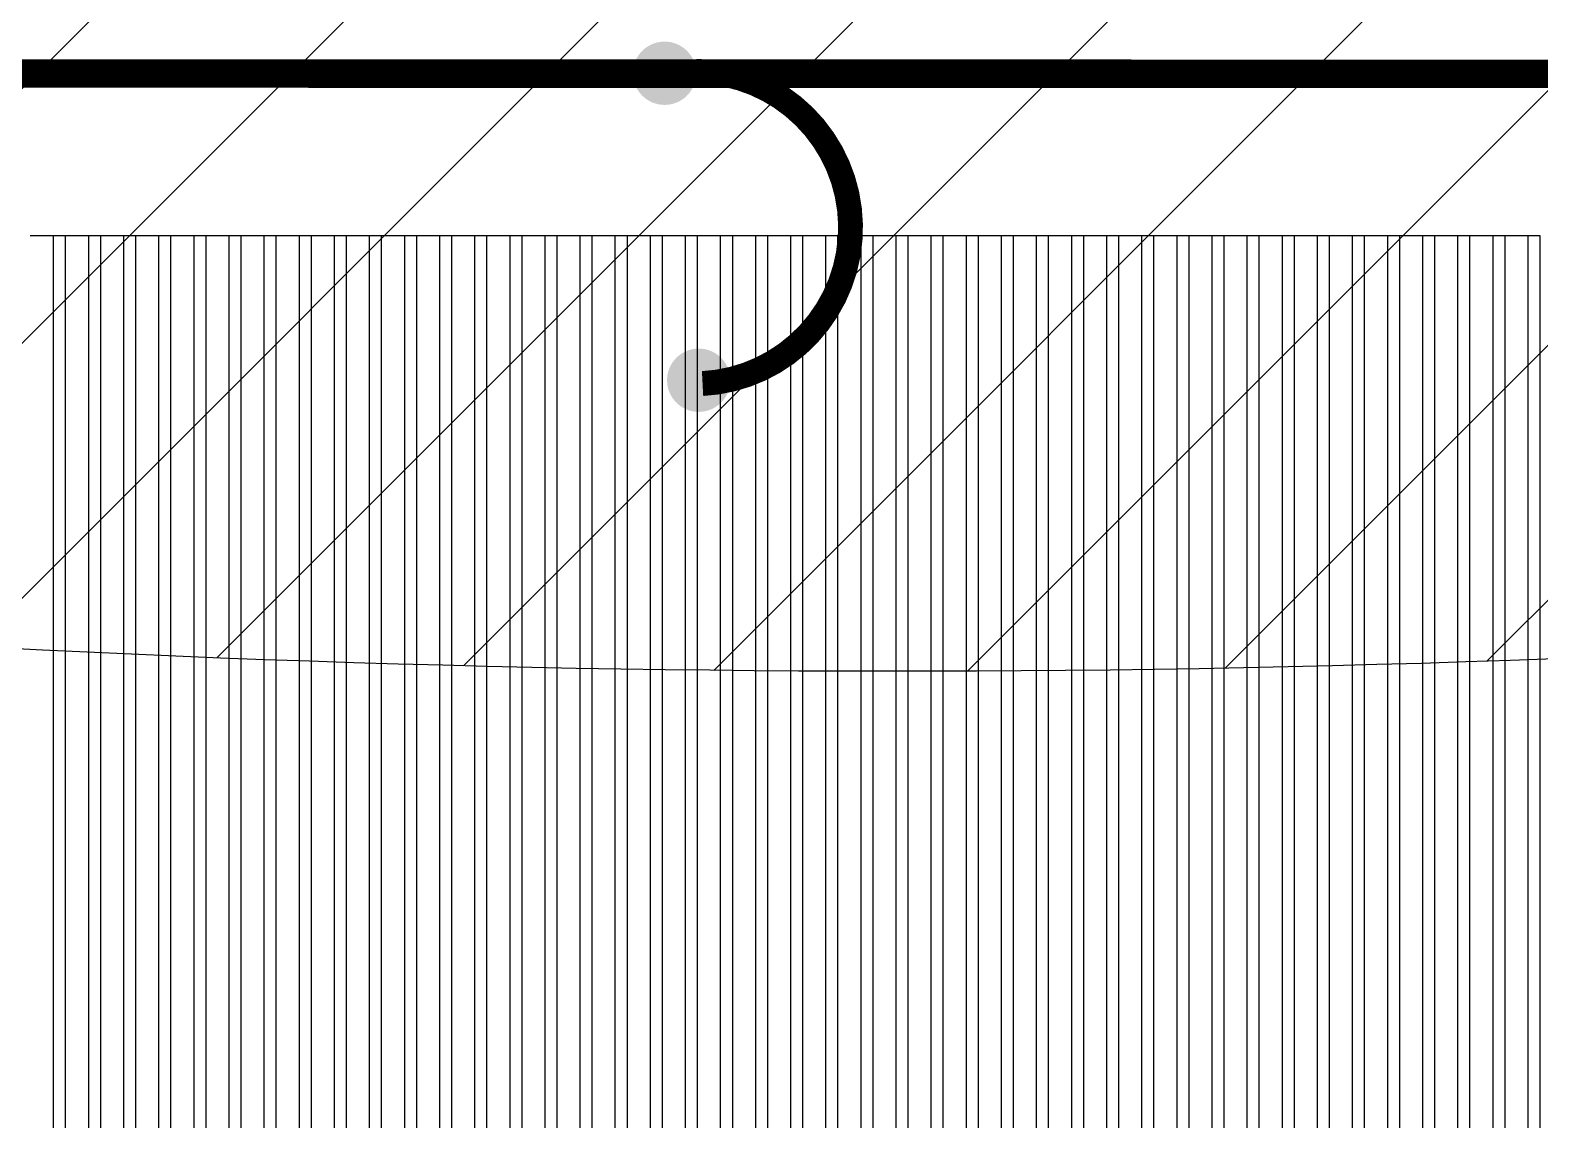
# Model space of a CAD drawing. Header units: millimetres. Extents: x -107267 to 109426, y -98906 to 83910.
# Drawn here: x 341 to 3002, y -1940 to -20 of the extents above; entities that cross this region are included whole.
import ezdxf

# ---------------------------------------------------------------- set-up
doc = ezdxf.new("R2010")
doc.units = ezdxf.units.MM
doc.linetypes.add('ACAD_ISO10W100', pattern=[18, 12, -3, 0, -3])
doc.linetypes.add('HIDDEN2', pattern=[0.1875, 0.125, -0.0625])
doc.layers.add('00 - ZONA DE PROTEÇÃO', color=4, linetype='Continuous')
doc.layers.add('Top (Plan) View-MISC', color=7, linetype='Continuous')
doc.layers.add('000-M3G-MALHA NOVA', color=5, linetype='ACAD_ISO10W100', lineweight=0)
doc.layers.add('00_SPDA_captacao_novo', color=5, linetype='Continuous', lineweight=9)

# ---------------------------------------------------------------- blocks, each defined once
blk = doc.blocks.new('*U481')
at = {"layer": 'Top (Plan) View-MISC', "color": 0, "linetype": 'ByBlock', "lineweight": -2}
for p, q in [((340.6, -381.9), (381.3, -381.9)), ((402.5, -381.9), (443.2, -381.9)), ((464.4, -381.9), (505.1, -381.9)), ((526.3, -381.9), (567, -381.9)), ((588.2, -381.9), (628.9, -381.9)), ((650.1, -381.9), (690.8, -381.9)), ((712, -381.9), (752.7, -381.9)), ((773.9, -381.9), (814.6, -381.9)), ((835.8, -381.9), (876.5, -381.9)), ((897.7, -381.9), (938.4, -381.9)), ((959.6, -381.9), (1000.3, -381.9)), ((1021.5, -381.9), (1062.2, -381.9)), ((1083.4, -381.9), (1124.1, -381.9)), ((1145.3, -381.9), (1186, -381.9)), ((1207.2, -381.9), (1247.9, -381.9)), ((1269.1, -381.9), (1309.8, -381.9)), ((1331, -381.9), (1371.7, -381.9)), ((1392.9, -381.9), (1433.6, -381.9)), ((1454.8, -381.9), (1495.5, -381.9)), ((1516.7, -381.9), (1557.4, -381.9)), ((1578.6, -381.9), (1619.3, -381.9)), ((1640.5, -381.9), (1681.2, -381.9)), ((1702.4, -381.9), (1743.1, -381.9)), ((1764.3, -381.9), (1805, -381.9)), ((1826.2, -381.9), (1866.9, -381.9)), ((1888.1, -381.9), (1928.8, -381.9)), ((1950, -381.9), (1990.7, -381.9)), ((2011.9, -381.9), (2052.6, -381.9)), ((2073.8, -381.9), (2114.5, -381.9)), ((2135.7, -381.9), (2176.4, -381.9)), ((2197.6, -381.9), (2238.3, -381.9)), ((2259.5, -381.9), (2300.2, -381.9)), ((2321.4, -381.9), (2362.1, -381.9)), ((2383.3, -381.9), (2424, -381.9)), ((2445.2, -381.9), (2485.9, -381.9)), ((2507.1, -381.9), (2547.8, -381.9)), ((2569, -381.9), (2609.7, -381.9)), ((2630.9, -381.9), (2671.6, -381.9)), ((2692.8, -381.9), (2733.5, -381.9)), ((2754.7, -381.9), (2795.4, -381.9)), ((2816.6, -381.9), (2857.3, -381.9)), ((2878.5, -381.9), (2919.2, -381.9)), ((2940.4, -381.9), (2981.1, -381.9))]:
    blk.add_line(p, q, dxfattribs=at)
blk = doc.blocks.new('*U482')
at = {"layer": 'Top (Plan) View-MISC', "color": 0, "linetype": 'ByBlock', "lineweight": -2}
for p, q in [((340.6, -381.9), (381.3, -381.9)), ((402.5, -381.9), (443.2, -381.9)), ((464.4, -381.9), (505.1, -381.9)), ((526.3, -381.9), (567, -381.9)), ((588.2, -381.9), (628.9, -381.9)), ((650.1, -381.9), (690.8, -381.9)), ((712, -381.9), (752.7, -381.9)), ((773.9, -381.9), (814.6, -381.9)), ((835.8, -381.9), (876.5, -381.9)), ((897.7, -381.9), (938.4, -381.9)), ((959.6, -381.9), (1000.3, -381.9)), ((1021.5, -381.9), (1062.2, -381.9)), ((1083.4, -381.9), (1124.1, -381.9)), ((1145.3, -381.9), (1186, -381.9)), ((1207.2, -381.9), (1247.9, -381.9)), ((1269.1, -381.9), (1309.8, -381.9)), ((1331, -381.9), (1371.7, -381.9)), ((1392.9, -381.9), (1433.6, -381.9)), ((1454.8, -381.9), (1495.5, -381.9)), ((1516.7, -381.9), (1557.4, -381.9)), ((1578.6, -381.9), (1619.3, -381.9)), ((1640.5, -381.9), (1681.2, -381.9)), ((1702.4, -381.9), (1743.1, -381.9)), ((1764.3, -381.9), (1805, -381.9)), ((1826.2, -381.9), (1866.9, -381.9)), ((1888.1, -381.9), (1928.8, -381.9)), ((1950, -381.9), (1990.7, -381.9)), ((2011.9, -381.9), (2052.6, -381.9)), ((2073.8, -381.9), (2114.5, -381.9)), ((2135.7, -381.9), (2176.4, -381.9)), ((2197.6, -381.9), (2238.3, -381.9)), ((2259.5, -381.9), (2300.2, -381.9)), ((2321.4, -381.9), (2362.1, -381.9)), ((2383.3, -381.9), (2424, -381.9)), ((2445.2, -381.9), (2485.9, -381.9)), ((2507.1, -381.9), (2547.8, -381.9)), ((2569, -381.9), (2609.7, -381.9)), ((2630.9, -381.9), (2671.6, -381.9)), ((2692.8, -381.9), (2733.5, -381.9)), ((2754.7, -381.9), (2795.4, -381.9)), ((2816.6, -381.9), (2857.3, -381.9)), ((2878.5, -381.9), (2919.2, -381.9)), ((2940.4, -381.9), (2981.1, -381.9))]:
    blk.add_line(p, q, dxfattribs=at)
blk = doc.blocks.new('*U814')
at = {"layer": 'Top (Plan) View-MISC', "color": 0, "linetype": 'ByBlock', "lineweight": -2}
for p, q in [((2981.1, -381.9), (2981.1, -7621.9)), ((2981.1, -381.9), (3002.3, -381.9)), ((3002.3, -381.9), (3002.3, -7621.9))]:
    blk.add_line(p, q, dxfattribs=at)
blk = doc.blocks.new('*U815')
at = {"layer": 'Top (Plan) View-MISC', "color": 0, "linetype": 'ByBlock', "lineweight": -2}
for p, q in [((2919.2, -381.9), (2919.2, -7621.9)), ((2919.2, -381.9), (2940.4, -381.9)), ((2940.4, -381.9), (2940.4, -7621.9))]:
    blk.add_line(p, q, dxfattribs=at)
blk = doc.blocks.new('*U816')
at = {"layer": 'Top (Plan) View-MISC', "color": 0, "linetype": 'ByBlock', "lineweight": -2}
for p, q in [((2857.3, -381.9), (2857.3, -7621.9)), ((2857.3, -381.9), (2878.5, -381.9)), ((2878.5, -381.9), (2878.5, -7621.9))]:
    blk.add_line(p, q, dxfattribs=at)
blk = doc.blocks.new('*U817')
at = {"layer": 'Top (Plan) View-MISC', "color": 0, "linetype": 'ByBlock', "lineweight": -2}
for p, q in [((2795.4, -381.9), (2795.4, -7621.9)), ((2795.4, -381.9), (2816.6, -381.9)), ((2816.6, -381.9), (2816.6, -7621.9))]:
    blk.add_line(p, q, dxfattribs=at)
blk = doc.blocks.new('*U818')
at = {"layer": 'Top (Plan) View-MISC', "color": 0, "linetype": 'ByBlock', "lineweight": -2}
for p, q in [((2733.5, -381.9), (2733.5, -7621.9)), ((2733.5, -381.9), (2754.7, -381.9)), ((2754.7, -381.9), (2754.7, -7621.9))]:
    blk.add_line(p, q, dxfattribs=at)
blk = doc.blocks.new('*U819')
at = {"layer": 'Top (Plan) View-MISC', "color": 0, "linetype": 'ByBlock', "lineweight": -2}
for p, q in [((2671.6, -381.9), (2671.6, -7621.9)), ((2671.6, -381.9), (2692.8, -381.9)), ((2692.8, -381.9), (2692.8, -7621.9))]:
    blk.add_line(p, q, dxfattribs=at)
blk = doc.blocks.new('*U820')
at = {"layer": 'Top (Plan) View-MISC', "color": 0, "linetype": 'ByBlock', "lineweight": -2}
for p, q in [((2609.7, -381.9), (2609.7, -7621.9)), ((2609.7, -381.9), (2630.9, -381.9)), ((2630.9, -381.9), (2630.9, -7621.9))]:
    blk.add_line(p, q, dxfattribs=at)
blk = doc.blocks.new('*U821')
at = {"layer": 'Top (Plan) View-MISC', "color": 0, "linetype": 'ByBlock', "lineweight": -2}
for p, q in [((2547.8, -381.9), (2547.8, -7621.9)), ((2547.8, -381.9), (2569, -381.9)), ((2569, -381.9), (2569, -7621.9))]:
    blk.add_line(p, q, dxfattribs=at)
blk = doc.blocks.new('*U822')
at = {"layer": 'Top (Plan) View-MISC', "color": 0, "linetype": 'ByBlock', "lineweight": -2}
for p, q in [((2485.9, -381.9), (2485.9, -7621.9)), ((2485.9, -381.9), (2507.1, -381.9)), ((2507.1, -381.9), (2507.1, -7621.9))]:
    blk.add_line(p, q, dxfattribs=at)
blk = doc.blocks.new('*U823')
at = {"layer": 'Top (Plan) View-MISC', "color": 0, "linetype": 'ByBlock', "lineweight": -2}
for p, q in [((2424, -381.9), (2424, -7621.9)), ((2424, -381.9), (2445.2, -381.9)), ((2445.2, -381.9), (2445.2, -7621.9))]:
    blk.add_line(p, q, dxfattribs=at)
blk = doc.blocks.new('*U824')
at = {"layer": 'Top (Plan) View-MISC', "color": 0, "linetype": 'ByBlock', "lineweight": -2}
for p, q in [((2362.1, -381.9), (2362.1, -7621.9)), ((2362.1, -381.9), (2383.3, -381.9)), ((2383.3, -381.9), (2383.3, -7621.9))]:
    blk.add_line(p, q, dxfattribs=at)
blk = doc.blocks.new('*U825')
at = {"layer": 'Top (Plan) View-MISC', "color": 0, "linetype": 'ByBlock', "lineweight": -2}
for p, q in [((2300.2, -381.9), (2300.2, -7621.9)), ((2300.2, -381.9), (2321.4, -381.9)), ((2321.4, -381.9), (2321.4, -7621.9))]:
    blk.add_line(p, q, dxfattribs=at)
blk = doc.blocks.new('*U826')
at = {"layer": 'Top (Plan) View-MISC', "color": 0, "linetype": 'ByBlock', "lineweight": -2}
for p, q in [((2238.3, -381.9), (2238.3, -7621.9)), ((2238.3, -381.9), (2259.5, -381.9)), ((2259.5, -381.9), (2259.5, -7621.9))]:
    blk.add_line(p, q, dxfattribs=at)
blk = doc.blocks.new('*U827')
at = {"layer": 'Top (Plan) View-MISC', "color": 0, "linetype": 'ByBlock', "lineweight": -2}
for p, q in [((2176.4, -381.9), (2176.4, -7621.9)), ((2176.4, -381.9), (2197.6, -381.9)), ((2197.6, -381.9), (2197.6, -7621.9))]:
    blk.add_line(p, q, dxfattribs=at)
blk = doc.blocks.new('*U828')
at = {"layer": 'Top (Plan) View-MISC', "color": 0, "linetype": 'ByBlock', "lineweight": -2}
for p, q in [((2114.5, -381.9), (2114.5, -7621.9)), ((2114.5, -381.9), (2135.7, -381.9)), ((2135.7, -381.9), (2135.7, -7621.9))]:
    blk.add_line(p, q, dxfattribs=at)
blk = doc.blocks.new('*U829')
at = {"layer": 'Top (Plan) View-MISC', "color": 0, "linetype": 'ByBlock', "lineweight": -2}
for p, q in [((2052.6, -381.9), (2052.6, -7621.9)), ((2052.6, -381.9), (2073.8, -381.9)), ((2073.8, -381.9), (2073.8, -7621.9))]:
    blk.add_line(p, q, dxfattribs=at)
blk = doc.blocks.new('*U830')
at = {"layer": 'Top (Plan) View-MISC', "color": 0, "linetype": 'ByBlock', "lineweight": -2}
for p, q in [((1990.7, -381.9), (1990.7, -7621.9)), ((1990.7, -381.9), (2011.9, -381.9)), ((2011.9, -381.9), (2011.9, -7621.9))]:
    blk.add_line(p, q, dxfattribs=at)
blk = doc.blocks.new('*U831')
at = {"layer": 'Top (Plan) View-MISC', "color": 0, "linetype": 'ByBlock', "lineweight": -2}
for p, q in [((1928.8, -381.9), (1928.8, -7621.9)), ((1928.8, -381.9), (1950, -381.9)), ((1950, -381.9), (1950, -7621.9))]:
    blk.add_line(p, q, dxfattribs=at)
blk = doc.blocks.new('*U832')
at = {"layer": 'Top (Plan) View-MISC', "color": 0, "linetype": 'ByBlock', "lineweight": -2}
for p, q in [((1866.9, -381.9), (1866.9, -7621.9)), ((1866.9, -381.9), (1888.1, -381.9)), ((1888.1, -381.9), (1888.1, -7621.9))]:
    blk.add_line(p, q, dxfattribs=at)
blk = doc.blocks.new('*U833')
at = {"layer": 'Top (Plan) View-MISC', "color": 0, "linetype": 'ByBlock', "lineweight": -2}
for p, q in [((1805, -381.9), (1805, -7621.9)), ((1805, -381.9), (1826.2, -381.9)), ((1826.2, -381.9), (1826.2, -7621.9))]:
    blk.add_line(p, q, dxfattribs=at)
blk = doc.blocks.new('*U834')
at = {"layer": 'Top (Plan) View-MISC', "color": 0, "linetype": 'ByBlock', "lineweight": -2}
for p, q in [((1743.1, -381.9), (1743.1, -7621.9)), ((1743.1, -381.9), (1764.3, -381.9)), ((1764.3, -381.9), (1764.3, -7621.9))]:
    blk.add_line(p, q, dxfattribs=at)
blk = doc.blocks.new('*U835')
at = {"layer": 'Top (Plan) View-MISC', "color": 0, "linetype": 'ByBlock', "lineweight": -2}
for p, q in [((1681.2, -381.9), (1681.2, -7621.9)), ((1681.2, -381.9), (1702.4, -381.9)), ((1702.4, -381.9), (1702.4, -7621.9))]:
    blk.add_line(p, q, dxfattribs=at)
blk = doc.blocks.new('*U836')
at = {"layer": 'Top (Plan) View-MISC', "color": 0, "linetype": 'ByBlock', "lineweight": -2}
for p, q in [((1619.3, -381.9), (1619.3, -7621.9)), ((1619.3, -381.9), (1640.5, -381.9)), ((1640.5, -381.9), (1640.5, -7621.9))]:
    blk.add_line(p, q, dxfattribs=at)
blk = doc.blocks.new('*U837')
at = {"layer": 'Top (Plan) View-MISC', "color": 0, "linetype": 'ByBlock', "lineweight": -2}
for p, q in [((1557.4, -381.9), (1557.4, -7621.9)), ((1557.4, -381.9), (1578.6, -381.9)), ((1578.6, -381.9), (1578.6, -7621.9))]:
    blk.add_line(p, q, dxfattribs=at)
blk = doc.blocks.new('*U838')
at = {"layer": 'Top (Plan) View-MISC', "color": 0, "linetype": 'ByBlock', "lineweight": -2}
for p, q in [((1495.5, -381.9), (1495.5, -7621.9)), ((1495.5, -381.9), (1516.7, -381.9)), ((1516.7, -381.9), (1516.7, -7621.9))]:
    blk.add_line(p, q, dxfattribs=at)
blk = doc.blocks.new('*U839')
at = {"layer": 'Top (Plan) View-MISC', "color": 0, "linetype": 'ByBlock', "lineweight": -2}
for p, q in [((1433.6, -381.9), (1433.6, -7621.9)), ((1433.6, -381.9), (1454.8, -381.9)), ((1454.8, -381.9), (1454.8, -7621.9))]:
    blk.add_line(p, q, dxfattribs=at)
blk = doc.blocks.new('*U840')
at = {"layer": 'Top (Plan) View-MISC', "color": 0, "linetype": 'ByBlock', "lineweight": -2}
for p, q in [((1371.7, -381.9), (1371.7, -7621.9)), ((1371.7, -381.9), (1392.9, -381.9)), ((1392.9, -381.9), (1392.9, -7621.9))]:
    blk.add_line(p, q, dxfattribs=at)
blk = doc.blocks.new('*U841')
at = {"layer": 'Top (Plan) View-MISC', "color": 0, "linetype": 'ByBlock', "lineweight": -2}
for p, q in [((1309.8, -381.9), (1309.8, -7621.9)), ((1309.8, -381.9), (1331, -381.9)), ((1331, -381.9), (1331, -7621.9))]:
    blk.add_line(p, q, dxfattribs=at)
blk = doc.blocks.new('*U842')
at = {"layer": 'Top (Plan) View-MISC', "color": 0, "linetype": 'ByBlock', "lineweight": -2}
for p, q in [((1247.9, -381.9), (1247.9, -7621.9)), ((1247.9, -381.9), (1269.1, -381.9)), ((1269.1, -381.9), (1269.1, -7621.9))]:
    blk.add_line(p, q, dxfattribs=at)
blk = doc.blocks.new('*U843')
at = {"layer": 'Top (Plan) View-MISC', "color": 0, "linetype": 'ByBlock', "lineweight": -2}
for p, q in [((1186, -381.9), (1186, -7621.9)), ((1186, -381.9), (1207.2, -381.9)), ((1207.2, -381.9), (1207.2, -7621.9))]:
    blk.add_line(p, q, dxfattribs=at)
blk = doc.blocks.new('*U844')
at = {"layer": 'Top (Plan) View-MISC', "color": 0, "linetype": 'ByBlock', "lineweight": -2}
for p, q in [((1124.1, -381.9), (1124.1, -7621.9)), ((1124.1, -381.9), (1145.3, -381.9)), ((1145.3, -381.9), (1145.3, -7621.9))]:
    blk.add_line(p, q, dxfattribs=at)
blk = doc.blocks.new('*U845')
at = {"layer": 'Top (Plan) View-MISC', "color": 0, "linetype": 'ByBlock', "lineweight": -2}
for p, q in [((1062.2, -381.9), (1062.2, -7621.9)), ((1062.2, -381.9), (1083.4, -381.9)), ((1083.4, -381.9), (1083.4, -7621.9))]:
    blk.add_line(p, q, dxfattribs=at)
blk = doc.blocks.new('*U846')
at = {"layer": 'Top (Plan) View-MISC', "color": 0, "linetype": 'ByBlock', "lineweight": -2}
for p, q in [((1000.3, -381.9), (1000.3, -7621.9)), ((1000.3, -381.9), (1021.5, -381.9)), ((1021.5, -381.9), (1021.5, -7621.9))]:
    blk.add_line(p, q, dxfattribs=at)
blk = doc.blocks.new('*U847')
at = {"layer": 'Top (Plan) View-MISC', "color": 0, "linetype": 'ByBlock', "lineweight": -2}
for p, q in [((938.4, -381.9), (938.4, -7621.9)), ((938.4, -381.9), (959.6, -381.9)), ((959.6, -381.9), (959.6, -7621.9))]:
    blk.add_line(p, q, dxfattribs=at)
blk = doc.blocks.new('*U848')
at = {"layer": 'Top (Plan) View-MISC', "color": 0, "linetype": 'ByBlock', "lineweight": -2}
for p, q in [((876.5, -381.9), (876.5, -7621.9)), ((876.5, -381.9), (897.7, -381.9)), ((897.7, -381.9), (897.7, -7621.9))]:
    blk.add_line(p, q, dxfattribs=at)
blk = doc.blocks.new('*U849')
at = {"layer": 'Top (Plan) View-MISC', "color": 0, "linetype": 'ByBlock', "lineweight": -2}
for p, q in [((814.6, -381.9), (814.6, -7621.9)), ((814.6, -381.9), (835.8, -381.9)), ((835.8, -381.9), (835.8, -7621.9))]:
    blk.add_line(p, q, dxfattribs=at)
blk = doc.blocks.new('*U850')
at = {"layer": 'Top (Plan) View-MISC', "color": 0, "linetype": 'ByBlock', "lineweight": -2}
for p, q in [((752.7, -381.9), (752.7, -7621.9)), ((752.7, -381.9), (773.9, -381.9)), ((773.9, -381.9), (773.9, -7621.9))]:
    blk.add_line(p, q, dxfattribs=at)
blk = doc.blocks.new('*U851')
at = {"layer": 'Top (Plan) View-MISC', "color": 0, "linetype": 'ByBlock', "lineweight": -2}
for p, q in [((690.8, -381.9), (690.8, -7621.9)), ((690.8, -381.9), (712, -381.9)), ((712, -381.9), (712, -7621.9))]:
    blk.add_line(p, q, dxfattribs=at)
blk = doc.blocks.new('*U852')
at = {"layer": 'Top (Plan) View-MISC', "color": 0, "linetype": 'ByBlock', "lineweight": -2}
for p, q in [((628.9, -381.9), (628.9, -7621.9)), ((628.9, -381.9), (650.1, -381.9)), ((650.1, -381.9), (650.1, -7621.9))]:
    blk.add_line(p, q, dxfattribs=at)
blk = doc.blocks.new('*U853')
at = {"layer": 'Top (Plan) View-MISC', "color": 0, "linetype": 'ByBlock', "lineweight": -2}
for p, q in [((567, -381.9), (567, -7621.9)), ((567, -381.9), (588.2, -381.9)), ((588.2, -381.9), (588.2, -7621.9))]:
    blk.add_line(p, q, dxfattribs=at)
blk = doc.blocks.new('*U854')
at = {"layer": 'Top (Plan) View-MISC', "color": 0, "linetype": 'ByBlock', "lineweight": -2}
for p, q in [((505.1, -381.9), (505.1, -7621.9)), ((505.1, -381.9), (526.3, -381.9)), ((526.3, -381.9), (526.3, -7621.9))]:
    blk.add_line(p, q, dxfattribs=at)
blk = doc.blocks.new('*U855')
at = {"layer": 'Top (Plan) View-MISC', "color": 0, "linetype": 'ByBlock', "lineweight": -2}
for p, q in [((443.2, -381.9), (443.2, -7621.9)), ((443.2, -381.9), (464.4, -381.9)), ((464.4, -381.9), (464.4, -7621.9))]:
    blk.add_line(p, q, dxfattribs=at)
blk = doc.blocks.new('*U856')
at = {"layer": 'Top (Plan) View-MISC', "color": 0, "linetype": 'ByBlock', "lineweight": -2}
for p, q in [((381.3, -381.9), (381.3, -7621.9)), ((381.3, -381.9), (402.5, -381.9)), ((402.5, -381.9), (402.5, -7621.9))]:
    blk.add_line(p, q, dxfattribs=at)

msp = doc.modelspace()

# ---------------------------------------------------------------- hatches: boundary and pattern name
at = {"layer": '00 - ZONA DE PROTEÇÃO'}
h = msp.add_hatch(dxfattribs=at)
h.set_pattern_fill('ANSI31', color=256, scale=100)
h.paths.add_polyline_path([(-13707.5, -10990.4, -0.186516), (-13820.6, -14966.5, 0.414214), (-13179.3, -15607.9, -0.104933), (-3151, -15607.9, -0.09784), (6816.5, -15607.9, -0.097708), (16816.5, -15607.9, -0.143023), (23528.8, -15599.5, 0.414214), (24170.1, -14958.2, -0.142426), (24170.1, -7613.3, -0.10484), (23957.5, 478.5, 0.414214), (23316.2, 1119.8, -0.093557), (16807.7, 577.3, -0.082777), (6855.7, 562.6, -0.082236), (-3141.3, 575.6, -0.08359), (-13132.3, 575.6, -0.101166), (-21195.5, 556.2, 0.414214), (-21836.8, -85.1, -0.113967), (-21836.8, -7622.3, -0.301912), (-21836.8, -10478, 0.414214), (-21195.5, -11119.4, -0.128973)])
h.paths.add_polyline_path([(-20156.9, -9561, 0.142702), (-20481.7, -7424.5, 0.092198), (-20379.7, -831.6, 0.088905), (-13141.3, -732.3, 0.083475), (-3150.3, -732.3, 0.082902), (6855.6, -738.1, 0.108059), (16863.1, -739.3, 0.098139), (22506.3, -522.8, 0.085608), (22847, -7584.3, 0.113812), (22635.2, -14069.1, 0.112262), (16761.1, -14291.3, 0.092477), (6816.6, -14301.6, 0.093024), (-3142, -14299.9, 0.090083), (-12232.6, -14126.3, 0.160127), (-12766.5, -9913.6, 0.116887)], flags=16)
at = {"layer": '00_SPDA_captacao_novo', "linetype": 'HIDDEN2', "lineweight": -2, "ltscale": 2750}
h = msp.add_hatch(color=256, dxfattribs=at)
h.dxf.hatch_style = 1
edge = h.paths.add_edge_path()
edge.add_arc((1459.2, -95.9), 55.8, 270, 630, ccw=False)
h = msp.add_hatch(color=256, dxfattribs=at)
h.dxf.hatch_style = 1
edge = h.paths.add_edge_path()
edge.add_arc((1519.3, -636.9), 55.8, 270, 630, ccw=False)

# ---------------------------------------------------------------- linework, layer by layer
at = {"layer": '00 - ZONA DE PROTEÇÃO', "elevation": 6590}
msp.add_lwpolyline([(-20379.7, -831.6, -0.092198), (-20481.7, -7424.5, -0.142702), (-20156.9, -9561, -0.116887), (-12766.5, -9913.6, -0.160127), (-12232.6, -14126.3, -0.090083), (-3142, -14299.9, -0.093024), (6816.6, -14301.6, -0.092477), (16761.1, -14291.3, -0.112262), (22635.2, -14069.1, -0.113812), (22847, -7584.3, -0.085608), (22506.3, -522.8, -0.098139), (16863.1, -739.3, -0.108059), (6855.6, -738.1, -0.082902), (-3150.3, -732.3, -0.083475), (-13141.3, -732.3, -0.088905)], format="xyb", close=True, dxfattribs=at)
at = {"layer": '000-M3G-MALHA NOVA', "ltscale": 0.5, "const_width": 50}
msp.add_lwpolyline([(-21305, -95.6), (23538.6, -97.6), (23547.6, -14971.9), (23207.9, -14971.9), (-13075, -14971.9), (-13130.7, -14971.9), (-13295, -14971.9), (-13295, -10508.5), (-13295, -10455), (-21305, -10455), (-21305, -95.6)], close=True, dxfattribs=at)
at = {"layer": '00_SPDA_captacao_novo', "linetype": 'HIDDEN2', "lineweight": -2, "ltscale": 2750, "const_width": 43.8, "elevation": 5647.8}
msp.add_lwpolyline([(1514.7, -92.4, -0.968586), (1526.1, -642.8, -1)], format="xyb", dxfattribs=at)

# ---------------------------------------------------------------- block references
at = {"layer": 'Top (Plan) View-MISC'}
for name in ['*U482', '*U481', '*U856', '*U855', '*U854', '*U853', '*U852', '*U851', '*U850', '*U849', '*U848', '*U847', '*U846', '*U845', '*U844', '*U843', '*U842', '*U841', '*U840', '*U839', '*U838', '*U837', '*U836', '*U835', '*U834', '*U833', '*U832', '*U831', '*U830', '*U829', '*U828', '*U827', '*U826', '*U825', '*U824', '*U823', '*U822', '*U821', '*U820', '*U819', '*U818', '*U817', '*U816', '*U815', '*U814']:
    msp.add_blockref(name, (0, 0), dxfattribs=at)

doc.saveas('drawing.dxf')
